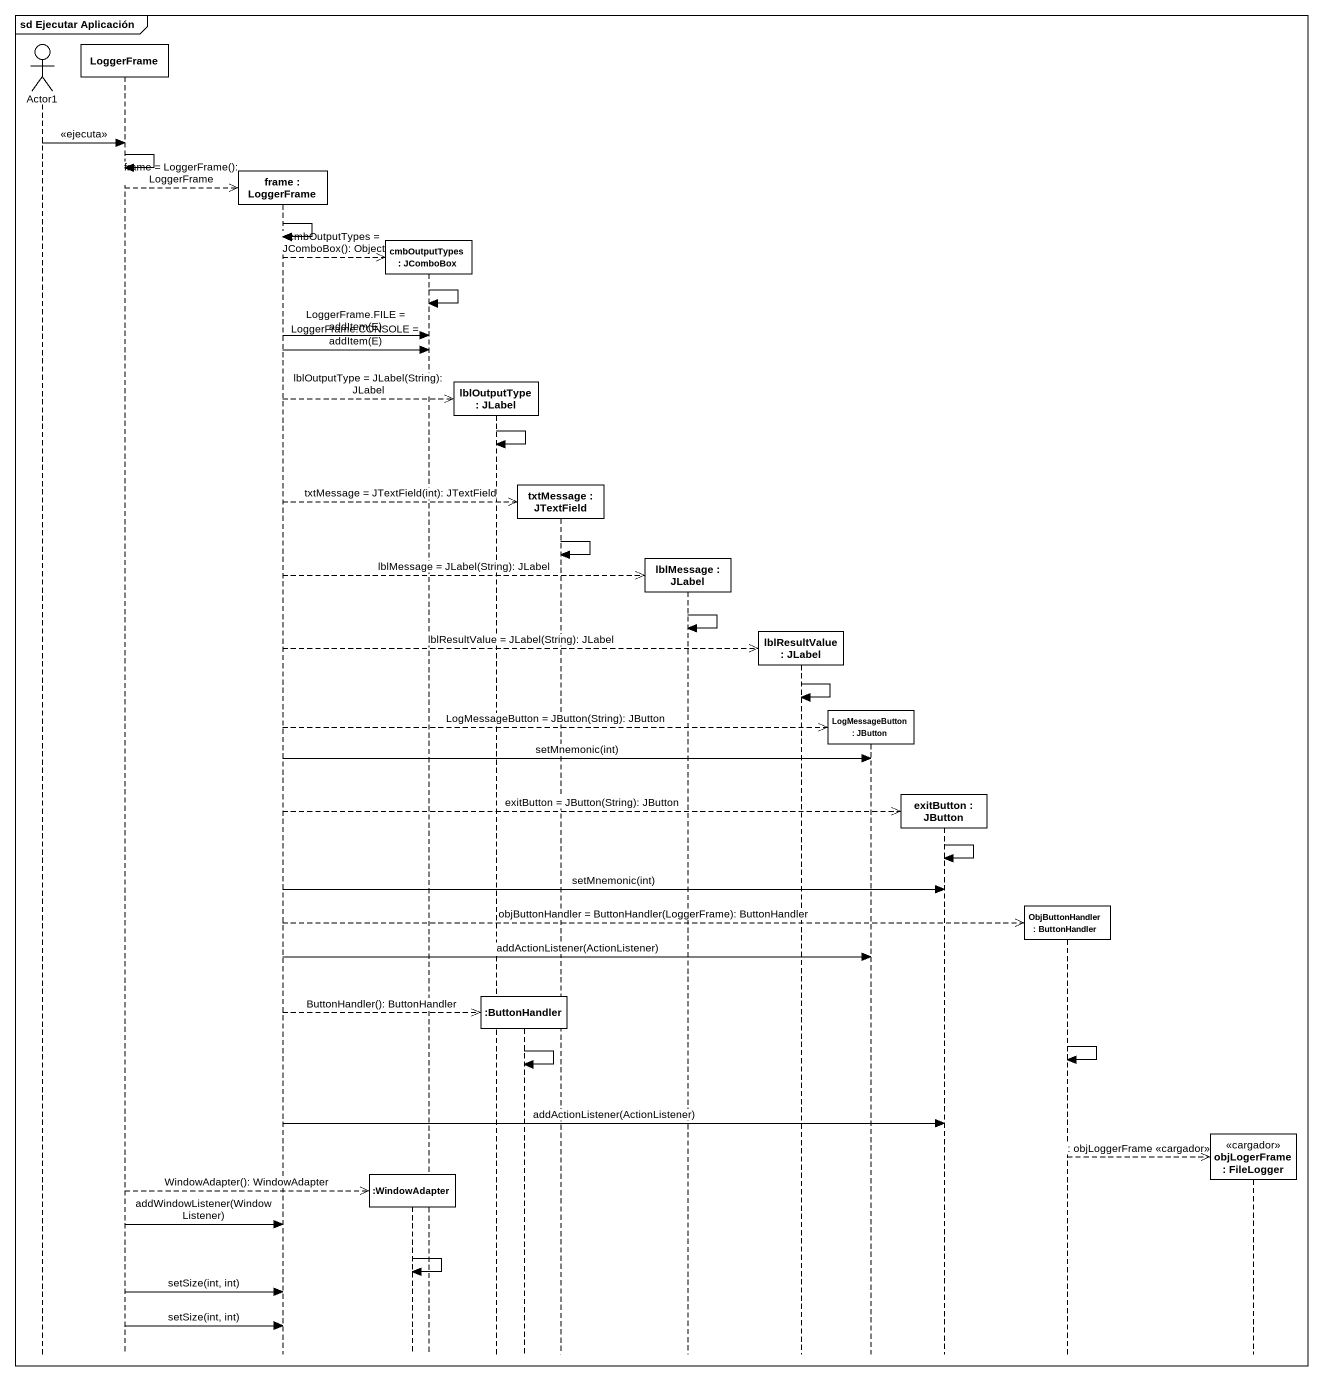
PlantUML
@startuml
mainframe sd Ejecutar Aplicación
hide footbox
actor Actor1
participant LoggerFrame
participant "frame : LoggerFrame" as frame_
participant ":WindowAdapter" as WindowAdapter
participant "cmbOutputTypes : JComboBox" as cmbOutputTypes
participant "lblOutputType : JLabel" as lblOutputType
participant ":ButtonHandler" as ButtonHandler
participant "txtMessage : JTextField" as txtMessage
participant "lblMessage : JLabel" as lblMessage
participant "lblResultValue : JLabel" as lblResultValue
participant "LogMessageButton : JButton" as LogMessageButton
participant "exitButton : JButton" as exitButton
participant "ObjButtonHandler : ButtonHandler" as ObjButtonHandler
participant "objLogerFrame : FileLogger" as objLogerFrame <<cargador>>

Actor1 -> LoggerFrame : <<ejecuta>>
LoggerFrame -> LoggerFrame
LoggerFrame -->> frame_ ** : frame = LoggerFrame(): LoggerFrame
frame_ -> frame_
frame_ -->> cmbOutputTypes ** : cmbOutputTypes = JComboBox(): Object
cmbOutputTypes -> cmbOutputTypes
frame_ -> cmbOutputTypes : LoggerFrame.FILE = addItem(E)
frame_ -> cmbOutputTypes : LoggerFrame.CONSOLE = addItem(E)
frame_ -->> lblOutputType ** : lblOutputType = JLabel(String): JLabel
lblOutputType -> lblOutputType
frame_ -->> txtMessage ** : txtMessage = JTextField(int): JTextField
txtMessage -> txtMessage
frame_ -->> lblMessage ** : lblMessage = JLabel(String): JLabel
lblMessage -> lblMessage
frame_ -->> lblResultValue ** : lblResultValue = JLabel(String): JLabel
lblResultValue -> lblResultValue
frame_ -->> LogMessageButton ** : LogMessageButton = JButton(String): JButton
frame_ -> LogMessageButton : setMnemonic(int)
frame_ -->> exitButton ** : exitButton = JButton(String): JButton
exitButton -> exitButton
frame_ -> exitButton : setMnemonic(int)
frame_ -->> ObjButtonHandler ** : objButtonHandler = ButtonHandler(LoggerFrame): ButtonHandler
frame_ -> LogMessageButton : addActionListener(ActionListener)
frame_ -->> ButtonHandler ** : ButtonHandler(): ButtonHandler
ObjButtonHandler -> ObjButtonHandler
ButtonHandler -> ButtonHandler
frame_ -> exitButton : addActionListener(ActionListener)
ObjButtonHandler -->> objLogerFrame ** : : objLoggerFrame <<cargador>>
LoggerFrame -->> WindowAdapter ** : WindowAdapter(): WindowAdapter
LoggerFrame -> frame_ : addWindowListener(WindowListener)
WindowAdapter -> WindowAdapter
LoggerFrame -> frame_ : setSize(int, int)
LoggerFrame -> frame_ : setSize(int, int)
@enduml
